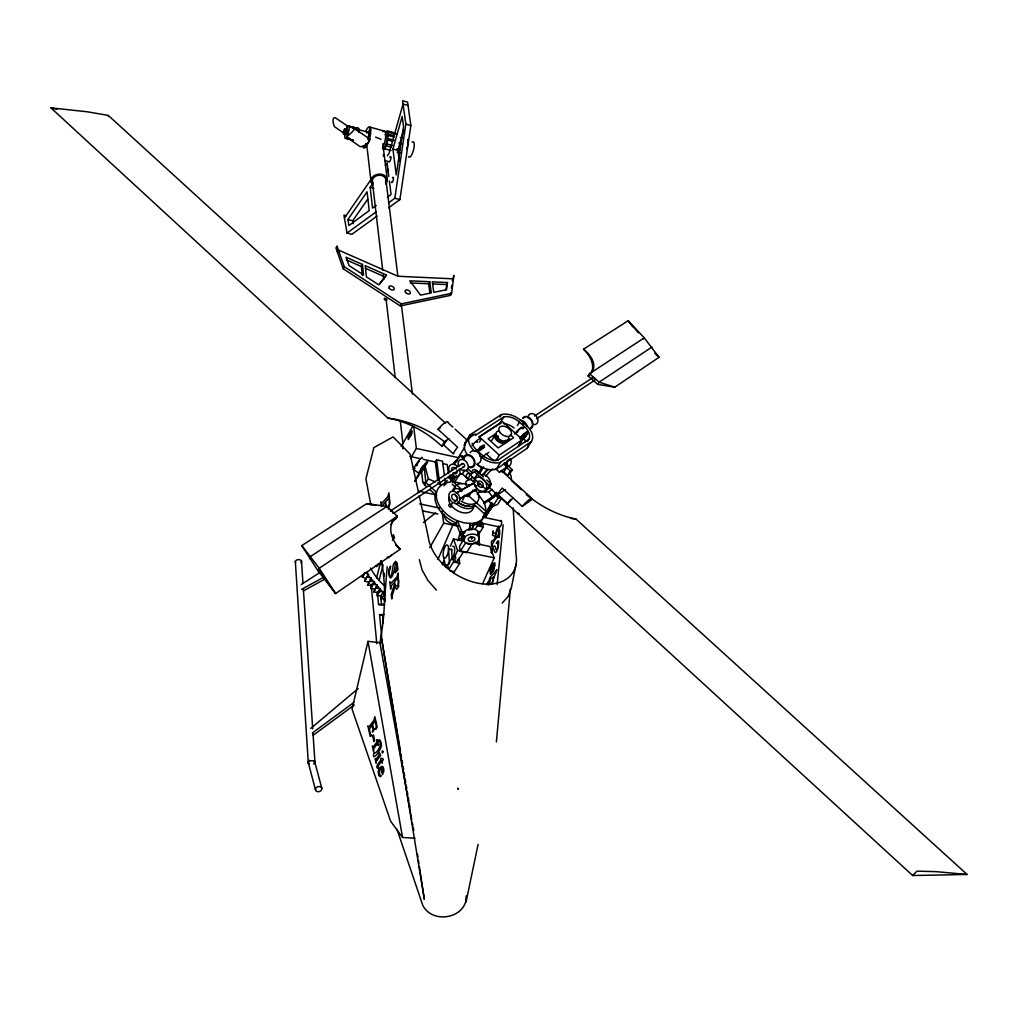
<?xml version="1.0" encoding="UTF-8"?>
<svg xmlns="http://www.w3.org/2000/svg" width="1018" height="1018" viewBox="0 0 1018 1018"><rect width="100%" height="100%" fill="white"/><g stroke="black" fill="none" stroke-linecap="round" stroke-linejoin="round"><path stroke-width="1.5" d="M466.155 899.009L466.219 895.891M488.907 585.096L489.849 580.235L489.162 581.087C489.658 575.475 491.579 576.952 496.924 569.596C495.944 574.127 493.679 575.679 492.483 583.187A8.042 2.341 -75.2 0 1 491.987 584.23M387.171 566.771L384.448 601.091M362.917 145.828L363.731 147.75A10.804 3.016 -75.3 0 0 367.536 144.149A10.804 3.016 -75.3 0 0 370.565 133.791L370.361 127.899A10.804 3.016 -75.3 0 0 365.971 130.749M359.061 132.518L358.603 128.484L347.583 126.067L345.764 129.375M396.944 829.199L422.814 905.435C432.039 923.631 463.406 919.203 466.333 898.869M510.374 589.168L496.377 741.982M108.57 116.599L107.972 115.352L87.281 111.789L50.9 107.844L387.96 418.131A73.716 48.304 34.4 0 1 441.774 446.24L443.746 444.981L446.418 440.489M344.542 134.223L344.975 138.27L353.246 140.166M343.524 133.931C346.451 132.455 344.835 125.354 343.473 131.589C342.837 139.453 352.521 129.019 345.166 128.942M503.185 524.754L497.14 584.51M451.585 293.337L401.372 303.86L344.313 266.741L336.996 245.987L335.965 248.074L343.257 268.816L400.265 305.922L450.452 295.36L451.585 293.337L453.926 275.356L452.501 279.708M450.452 295.36L450.834 292.471M451.394 288.119L451.776 285.218M447.475 282.546L446.508 289.723L433.77 292.37L432.294 281.859L447.475 282.546L445.579 290.308M429.914 489.62L435.284 494.481A26.926 17.777 31.9 0 0 456.064 522.921L461.078 535.862L461.79 535.761L462.236 532.427L457.413 520.771A26.952 17.764 31.8 0 1 436.595 492.305L425.842 482.583L422.763 482.277L421.325 468.407L424.417 468.713L425.371 467.351L422.852 466.066M388.532 202.849L394.819 198.268L405.838 124.132L402.619 100.757L407.569 102.131L410.852 125.519L399.896 199.604L388.52 207.812M380.045 588.404L377.563 592.501L373.759 591.865L376.227 587.755L380.045 588.404L379.561 591.56L377.08 595.657L380.961 595.734L383.455 591.636L379.561 591.56L381.559 590.16M377.08 595.657L377.563 592.501M491.21 552.481C490.93 548.88 495.27 541.627 495.804 549.376C498.184 551.311 499.062 541.347 496.313 543.345C500.398 535.15 498.273 549.173 496.619 551.552C493.73 556.121 493.959 542.034 491.656 551.896A5.777 1.667 -75 0 0 491.478 553.308M469.234 529.309L470.24 523.443A26.952 17.764 31.8 0 0 483.983 502.396L492.419 496.835L496.415 492.343M516.126 564.048L511.354 587.806L508.262 596.319L502.218 603.038M466.053 902.024L478.104 844.304M411.717 819.528L379.905 642.714L368.02 641.327L352.05 709.088L390.645 821.246L402.543 837.458L415.102 838.298M406.64 149.302L407.327 146.579M376.52 578.046L380.948 561.16M379.09 580.158L383.112 564.825M392.91 149.061L402.174 116.472L403.548 126.563L396.244 174.88L392.91 149.061L397.885 150.41L399.285 161.035M397.885 150.41L403.777 129.693M373.759 591.865L377.042 584.93L373.237 584.294L370.768 588.404L374.573 589.04M377.042 584.93L376.227 587.755L378.543 586.661M367.791 584.956L370.259 580.833L374.064 581.469L371.595 585.592L367.791 584.956L371.074 578.008L367.014 577.015L368.541 574.381L364.749 572.93L362.306 577.053L366.086 578.504L364.571 581.138L368.605 582.131M371.074 578.008L370.259 580.833L372.563 579.751M370.768 588.404L371.595 585.592M374.064 581.469L373.237 584.294L375.553 583.199M457.858 540.545L460.645 531.498M486.884 584.854L487.864 581.991M393.126 537.008L393.406 534.654L394.551 537.898L392.414 540.214M437.944 559.467L452.857 525.072M391.039 150.499L384.957 148.857L387.54 141.209L388.1 134.096L394.182 135.763M442.181 564.914L444.064 560.6M450.338 546.208L453.468 539.018L464.081 541.194M454.397 557.584L457.566 550.356L453.468 539.018M482.647 583.632L494.226 557.813L489.862 546.488L473.179 543.065M492.966 505.73L484.81 517.208L491.401 503.274L486.031 514.281M485.955 514.383L491.223 503.452M484.848 517.22L490.969 504.546M363.731 147.75L365.78 143.576M367.829 139.39L370.565 133.791M337.378 252.108L338.421 250.021L397.962 276.26L453.468 278.856L452.348 280.879M343.257 268.816L344.313 266.741M362.344 275.56L361.377 266.525L362.446 264.451L346.018 257.21L348.945 265.482L363.579 275L362.446 264.451M379.498 284.416L386.458 275.025L365.207 265.66L366.416 276.845L378.62 284.786L386.458 275.025M400.265 305.922L401.372 303.86M429.965 293.528L428.616 283.767L429.736 281.731L409.834 280.828L420.536 295.118L431.276 292.891L429.736 281.731M415.968 465.62L419.085 461.281M485.802 513.543L491.058 504.025M480.852 525.173L482.379 522.45M485.433 516.991L489.238 510.171M488.971 487.113L912.65 875.518L967.1 874.475L575.895 518.989A76.019 46.803 37 0 1 526.535 494.608M309.472 558.678L310.821 556.273L386.865 506.455L397.364 516.279A29.7 20.513 36.2 0 0 400.176 549.275L335.571 593.545L317.883 570.614L301.773 545.597L366.798 503.592L386.865 506.455L386.178 507.638M429.761 547.684L443.657 523.15L442.079 511.112M317.883 570.614L319.245 568.222L397.364 516.279L395.977 518.633A29.7 19.711 26.9 0 0 390.874 524.55M401.143 446.533L412.735 426.377M410.89 457.82L416.362 448.429L413.69 426.593M391.701 554.695L390.81 556.006M417.075 464.704L416.502 465.671L416.947 465.175M414.657 480.929L419.072 473.459L422.165 470.189L414.962 481.081M422.203 466.969L424.417 468.713L423.692 469.922L421.49 468.178M424.659 468.56L425.371 467.351L428.387 478.944L424.544 484.759L426.695 486.693M441.774 446.24L444.433 441.748L448.963 438.86M484.873 514.917L491.936 503.007M480.521 525.224L482.125 522.514M485.331 517.106L491.745 506.29M437.765 480.712L435.322 461.968L436.582 459.856L442.512 461.154L444.395 475.202M364.571 581.138L368.541 574.381M485.039 491.898L486.68 489.174M477.175 464.233A17.891 11.453 31.7 0 0 496.211 469.209L526.98 448.404L531.269 441.621A17.662 11.058 31.9 0 0 526.331 425.346L521.356 420.867A17.65 11.045 31.8 0 0 501.352 414.619L470.151 434.737L465.989 441.634A17.879 11.44 31.5 0 0 466.893 454.041M435.284 494.481L438.44 488.016L441.812 484.733A26.952 17.764 31.8 0 1 450.643 482.023M453.595 464.144L455.631 460.772L457.604 459.487M454.282 464.437L459.754 455.377L463.75 459.042M464.45 447.615L460.021 454.944L464.017 458.609M443.912 485.726L447.169 480.369M448.785 477.684L450.414 474.999M450.109 478.498L452.514 474.541M451.725 478.727L453.328 476.08M451.012 480.534L453.455 476.513M451.318 481.259L454.575 475.902M384.919 601.867L384.715 598.686L381.152 598.915L385.326 593.112M452.463 482.367L456.548 475.661M454.55 482.443L459.373 474.541M499.965 416.896L501.352 414.619M478.88 437.18L499.647 423.692L503.834 416.858A14.341 8.984 31.8 0 1 519.473 422.101L524.448 426.58A14.354 8.997 31.9 0 1 528.762 439.369L527.337 441.621M483.397 476.92L476.386 470.507L470.52 474.426L467.771 478.905L462.057 473.65M491.694 440.501L495.906 433.655A6.948 4.39 31.7 0 0 498.476 441.863A6.948 4.39 31.7 0 0 507.206 440.87M469.96 478.536L473.37 481.667L474.744 479.453M479.44 473.701L483.588 466.995L481.641 468.293L474.159 478.549L486.579 489.938L488.525 488.615L491.312 484.161L486.795 480.025M471.207 492.419L468.891 496.148L486.451 511.736L484.224 514.23L485.98 511.889M456.064 522.921L457.413 520.771L463.928 522.807L470.24 523.443M517.36 425.499L519.473 422.101M495.779 460.823L499.329 455.122L522.476 439.636L502.498 421.592L479.147 436.747L499.329 455.122M496.211 469.209L500.487 462.363L531.269 441.621M523.023 428.858L524.448 426.58M486.579 489.938L489.378 485.497L491.312 484.161M460.887 534.577L462.236 532.427L464.895 532.02M521.191 439.763L522.616 437.498M518.442 445.884L521.661 440.756A7.686 1.616 -47.8 0 0 527.782 431.823A7.686 1.616 -47.8 0 0 519.6 438.58M518.2 446.444L522.476 439.636M503.656 472.276L507.002 466.969L503.566 463.852M461.599 539.985L463.292 537.3M447.487 565.27L452.806 556.833L455.911 557.47M464.933 537.606L459.512 546.195L460.225 551.4L466.46 552.672L471.919 544.096L465.659 542.81L460.225 551.4M471.436 529.118L475.151 523.239M490.574 498.896L489.047 501.314L492.928 506.137L497.535 504.534L501.39 498.502M483.843 503.732L491.083 498.973L492.419 496.835L488.742 491.91L479.465 492.088M503.134 471.359L507.664 475.495L510.463 471.079L512.359 469.782L504.394 462.541M448.913 569.266L453.494 562.038L452.806 556.833M512.359 469.782L509.56 474.197L507.664 475.495M475.113 529.322L477.34 525.797L476.997 523.341M480.14 525.186L481.819 522.514M485.192 517.182L492.763 505.195M457.68 560.982L463.584 551.68M472.301 537.937L471.538 539.133L470.698 536.435M492.928 506.137L498.298 497.675L495.372 494.061M483.906 516.266L492.139 503.325M454.066 573.439A6.77 2.456 -78.9 0 0 454.346 571.696L459.703 563.285L459.003 558.093M482.748 523.354L483.283 527.031L478.053 535.252A6.49 2.405 -78.5 0 0 478.053 532.249M591.929 379.294L588.111 375.909L589.524 373.695L644.254 337.849L659.04 357.305L614.796 387.184L597.681 384.371L592.896 380.134A1.629 1.272 56.2 0 0 594.856 379.994A1.629 1.272 56.2 0 0 594.092 377.767A1.629 1.272 56.2 0 0 592.26 378.302M510.794 499.418C506.175 504.686 504.241 507.626 513.276 497.675M597.681 384.371L599.118 382.17L651.991 347.011M388.367 509.369L389.958 503.325L388.901 492.776L387.743 496.784L381.966 503.197L380.847 501.849L381.381 506.519M643.541 338.93L644.254 337.849L628.208 320.734L583.505 349.199A26.023 15.041 27.6 0 1 589.524 373.695L599.118 382.17L614.796 387.184M479.745 525.059L481.501 522.45M485.013 517.22L492.903 505.462M482.876 517.602L492.432 503.63M344.44 218.068L371.239 179.168M387.311 155.83L389.105 153.247L403.064 104.052L408.04 105.439M347.889 219.544L367.091 191.791L369.229 210.586L348.945 225.525L347.889 219.544L352.686 220.779L353.221 223.756M376.253 205.407L372.55 208.13L370.158 187.363L372.83 183.494M385.313 165.463L387.094 162.893L388.787 176.445M352.686 220.779L367.587 199.363M386.687 171.94L388.482 169.37M479.376 524.868L481.183 522.31M423.386 467.847C429.634 458.482 418.678 472.008 421.91 469.642M482.723 517.704L492.776 503.872M362.306 577.053L364.075 574.763M498.807 537.669C501.289 529.602 497.7 522.158 495.741 533.916L493.45 532.987L493.03 530.862L492.534 535.277L495.448 536.359C493.399 543.841 490.447 537.199 491.732 546.704C491.669 543.879 498.4 533.788 498.655 537.326M346.871 129.871L347.532 129.426M478.575 523.977L480.445 521.623M483.27 518.098L493.768 504.966M483.308 517.36L492.966 505.386L483.385 517.169M483.41 517.551L493.285 505.348L483.41 517.335M483.486 517.5L493.526 505.221M491.083 498.973L493.692 497.458L497.687 492.966M381.954 505.921L385.262 502.218L385.682 505.997M310.77 728.417L358.12 688.588M423.412 522.501L435.602 512.894M912.713 875.518L916.938 871.141L936.191 871.663L967.1 874.475M387.362 197.237L391.052 194.514L389.36 180.962M312.386 732.96L353.819 702.471M312.92 735.441L354.315 704.978M346.311 215.727L343.931 215.116L347.062 233.058L375.973 211.998M377.156 216.032L351.884 234.28L347.062 233.058M507.969 503.834L497.993 494.697A10.307 2.074 -47.6 0 1 502.205 488.042L522.259 506.391L532.109 499.38L526.242 494.035M457.642 540.545L464.132 535.964M497.993 494.697L505.45 489.531M450.898 504.483A1.705 1.222 55.9 0 1 450.949 507.091A1.705 1.222 55.9 0 1 448.836 505.132A1.705 1.222 55.9 0 1 450.898 504.483L457.413 500.054M475.851 489.505L459.958 498.769L477.302 489.213L474.083 483.168L456.764 492.788L475.317 482.01M495.359 468.534L499.342 472.174L507.002 466.969M473.37 481.667L475.317 480.356M497.637 460.238L528.762 439.369M476.119 477.238L474.159 478.549L472.517 477.035M521.661 440.756L520.809 441.328A6.872 1.451 -47.8 0 0 527.299 432.854A6.872 1.451 -47.8 0 0 520.72 437.536M392.872 519.994L396.676 517.462M392.172 521.165L395.977 518.633M488.742 491.91L492.432 489.454M393.813 513.174L464.233 466.575M536.575 418.716L594.576 380.338M482.468 456.611L488.92 452.336M506.977 440.361L509.56 438.656M343.181 132.709L334.464 126.665A12.75 4.416 60 0 1 335.087 117.63L347.456 125.99L358.947 128.968L347.583 126.067L358.132 128.421L354.773 128.586M478.32 451.19L484.581 447.067M462.134 463.724L390.327 511.049A1.845 1.298 56.7 0 1 392.872 513.428M534.565 415.993L592.629 377.729M495.906 433.655L488.106 438.758L498.184 447.92L513.645 437.651L510.311 434.635M301.252 584.536L319.563 572.676M475.266 435.348L503.834 416.858M443.746 444.981L453.532 453.952A10.231 2.341 -47.6 0 1 457.578 447.22L437.956 429.278L440.514 427.662M301.57 589.384L323.826 577.13M303.275 591L325.518 578.758M475.686 486.184L480.369 484.237M367.014 577.015L369.559 576.264M477.48 544.236L479.809 543.548L476.004 542.581M364.749 572.93L367.523 572.51M377.347 592.056L378.569 604.539L384.664 604.196M378.569 604.539L384.626 604.946M381.699 636.314L379.574 614.668L384.117 614.478M348.118 138.308C340.33 139.822 354.506 132.378 354.149 128.484L359.189 131.055L348.601 125.761M345.204 130.419L347.774 130.495L344.911 131.78L347.711 131.106L344.695 132.429L347.596 131.767L344.453 133.014L347.431 132.455L344.199 133.485L347.214 133.116L343.715 133.956L346.451 134.478M355.193 128.306L358.132 128.421M410.267 282.94L428.616 283.767M432.701 283.958L446.342 284.569M345.267 129.808L347.762 129.986M345.255 129.311L347.672 129.63M343.384 133.727L346.222 134.63M375.629 137.137L380.999 139.288M379.574 614.668L382.577 615.241L383.353 622.965M449.701 570.767L454.346 571.696M380.452 563.717L381.992 564.023A95.348 34.447 -82.4 0 1 379.905 642.714M453.494 562.038L459.703 563.285M457.566 550.356L494.226 557.813M452.208 558.933L451.623 549.415L448.556 548.791L449.472 563.947M462.236 532.427L464.73 532.936M461.79 535.761L464.284 536.282M461.078 535.862L464.183 536.511M477.34 525.797L483.283 527.031M375.744 505.462L366.798 503.592L369.674 504.394M443.657 523.15L458.978 526.331M419.683 503.885L439.738 508.097M482.926 517.169L501.441 521.063M422.457 510.82L437.88 514.052M477.976 522.425L499.571 526.942M418.5 491.147L436.671 495.002M409.936 456.433L420.396 458.711M423.373 459.36L435.322 461.968M442.728 463.584L447.169 464.552L448.416 473.726M416.362 448.429L459.207 457.833M50.9 107.844L56.919 109.384M370.158 187.363L373.835 188.317M394.819 198.268L399.896 199.604M384.689 160.539L389.181 161.747M397.122 152.153L400.163 152.967M394.081 140.191L387.998 138.537L388.189 140.09L392.757 141.324M398.852 142.978L401.906 143.805M392.935 145.587L386.84 143.945L386.484 145.943L391.052 147.177M397.147 148.819L400.189 149.646M395.671 133.142L388.074 131.067L385.377 132.34L386.369 131.131L392.439 132.785M369.776 127.097L384.664 131.169M396.244 134.325L387.145 131.844L388.443 135.496L394.106 137.036M400.265 137.417L403.306 138.244M358.298 129.553L368.261 132.264M405.838 124.132L410.852 125.519M345.026 128.739L347.342 129.401M350.307 139.224L345.98 137.964L353.475 140.471M348.945 126.245L354.149 128.484L370.17 139.25L369.012 141.718A10.549 5.803 -59.1 0 1 359.71 146.338L346.591 137.201A6.541 1.769 -75.3 0 0 348.754 131.424A6.541 1.769 -75.3 0 0 348.945 126.245L359.15 129.846M344.835 128.713L347.113 129.553M349.276 138.194L346.591 137.201L349.39 138.461M480.203 446.368L483.601 447.716A6.999 1.552 -47.6 0 0 483.385 445.197A6.999 1.552 -47.6 0 0 477.62 450.274M428.387 478.944L435.106 481.845M437.791 483.003L441.812 484.733M346.336 259.895L361.377 266.525M365.564 268.358L385.377 277.087M492.419 496.835L493.692 497.458M424.544 484.759L422.763 482.277M388.265 556.719L389.372 557.546L387.324 557.279M419.072 473.459L413.664 469.489A7.546 0.865 -53.8 0 1 417.698 462.147A7.546 0.865 -53.8 0 1 421.986 458.494M505.908 466.931L510.463 471.079M479.427 447.704L481.654 449.74M486.133 453.824L493.946 460.95M502.179 471.359L532.109 498.655M452.781 427.026L448.187 422.839A10.193 2.456 -47.6 0 0 445.07 422.661A10.193 2.456 -47.6 0 0 437.956 429.278M455.084 429.125L466.575 439.611M512.156 481.183L521.547 489.747M108.302 115.428L445.439 423.068M477.06 464.106L481.641 468.293M474.439 471.805L489.378 485.497M467.898 468.929L472.479 473.115M465.939 470.227L470.52 474.426A3.448 2.52 56.2 0 1 470.609 479.758A3.448 2.52 56.2 0 1 466.308 475.8A3.448 2.52 56.2 0 1 470.52 474.439M448.136 477.035L461.943 489.747M452.196 484.161L455.415 487.138A13.514 8.869 31.8 0 0 452.832 490.943M483.525 513.047L474.846 505.043A13.514 8.869 31.8 0 1 458.253 502.103M395.697 545.063L400.176 549.275A29.7 19.711 26.9 0 1 397.453 546.717M654.803 353.246L659.04 357.305M478.155 494.112L483.983 502.396M309.027 763.856L308.352 762.813A3.207 2.52 -16.9 0 1 309.357 760.268M436.429 590.147L427.954 580.476L422.126 570.067L419.34 559.645M301.773 545.597L319.245 568.222L335.571 593.545L318.558 569.418M638.426 332.861L628.208 320.734L632.776 326.765M509.331 472.199L511.189 476.22L511.456 480.623M314.537 761.12L321.815 788.263A3.27 2.545 -17 0 1 317.629 791.686A3.27 2.545 -17 0 1 316.547 787.423A3.27 2.545 -17 0 1 321.815 788.263M308.352 762.813L315.516 789.993M408.231 140.891L407.862 139.491L408.002 145.472M418.551 492.585L410.114 454.143L393.101 436.926L373.861 447.627L365.907 478.854L370.883 505.183M419.212 495.639L428.273 536.893A48.279 32.347 32.7 0 0 477.442 583.085A48.279 32.347 32.7 0 0 516.088 554.874L513.148 507.842M443.492 556.871L445.655 566.975M381.406 560.931L381.992 564.023M412.277 822.659L412.85 825.789M368.02 641.327L402.543 837.458M400.468 751.08L381.126 635.817L424.328 899.365L419.365 866.483M400.99 754.185L401.512 757.303M402.034 760.421L402.555 763.538M403.077 766.656L403.599 769.773M404.121 772.878L404.642 775.996M405.164 779.114L405.698 782.231M406.22 785.349L406.742 788.454M407.264 791.571L407.785 794.689M408.307 797.807L408.829 800.924M409.351 804.042L409.872 807.147M413.27 827.405L413.792 830.51M417.469 853.962L417.94 857.092M418.411 860.223L418.882 863.353M444.802 478.32L445.642 484.568M436.582 459.856L439.852 484.848M384.74 147.177L384.957 148.857M382.832 143.78L387.234 179.232M385.886 179.448L397.796 275.713M401.308 304.127L412.43 394.081M410.801 432.548L411.081 434.864M410.114 433.732L410.394 436.048M372.384 181.598L382.692 270.05M383.252 274.784L383.799 279.53M386.191 300.068L395.213 377.462M400.367 421.694L402.95 443.81M403.141 448.48L402.861 446.164L402.975 448.76M366.925 146.312L371.036 181.802M424.417 468.713L425.842 482.583M384.053 573.045L384.371 576.137M380.643 595.759L381.572 605.112M371.086 584.192L376.787 643.643M472.67 524.372L472.886 527.451M469.832 525.301L470.151 529.933M301.493 561.147L302.982 583.301M303.402 589.638L312.717 728.888M313.035 733.634L314.944 762.113M295.347 561.567L308.301 763.118M383.455 591.636L383.646 594.817M380.961 595.734L381.152 598.915M479.007 531.256L479.249 545.495M389.729 157.459A2.71 0.789 -75.3 0 1 390.925 157.014A2.71 0.789 -75.3 0 1 390.327 160.488A2.71 0.789 -75.3 0 1 389.029 161.531M392.464 177.756A2.736 0.814 -75.4 0 1 393.457 178.277A2.736 0.814 -75.4 0 1 392.541 181.853A2.736 0.814 -75.4 0 1 391.396 181.955M383.226 154.558A2.71 0.789 -75.3 0 1 383.442 156.263M476.653 489.442A3.372 2.443 55.8 0 1 474.859 491.134M479.389 490.867A6.732 4.899 55.8 0 1 477.073 493.946M480.878 491.338A6.719 4.899 55.8 0 1 479.593 491.63M474.808 451.432A17.93 11.414 31.5 0 1 470.151 434.737M505.641 440.209A5.205 3.283 31.7 0 1 499.685 441.29A5.205 3.283 31.7 0 1 496.542 435.399M522.399 418.334A6.808 5.128 56.4 0 1 531.371 419.569A6.808 5.128 56.4 0 1 530.213 428.896M528.342 444.904A17.611 11.083 31.9 0 1 526.98 448.404M523.786 437.727A14.316 9.009 31.9 0 1 525.301 442.257M499.647 423.692A14.303 8.997 31.8 0 1 500.818 423.501M503.363 423.475A14.303 8.997 31.8 0 1 514.09 427.942M480.98 474.719A7.686 5.624 55.8 0 1 489.709 479.809A7.686 5.624 55.8 0 1 487.52 488.475M484.174 514.904A26.926 17.777 31.9 0 1 470.38 525.53M453.621 482.01A26.952 17.764 31.8 0 1 462.185 483.728M498.553 436.875A5.217 3.283 31.7 0 1 497.942 435.869M458.838 466.6A6.197 4.517 56.5 0 1 462.21 459.436A6.197 4.517 56.5 0 1 468.216 467.606A6.197 4.517 56.5 0 1 460.734 469.183M461.727 464.717A1.769 1.285 56.5 0 1 463.152 463.572A1.769 1.285 56.5 0 1 464.641 465.595A1.769 1.285 56.5 0 1 463.215 466.74M464.793 457.095A6.172 4.517 56.5 0 1 470.876 456.484A6.172 4.517 56.5 0 1 474.248 463.61A6.172 4.517 56.5 0 1 469.323 466.677M484.67 457.667A6.884 4.403 31.7 0 1 483.855 456.319M483.855 474.655A6.846 1.451 -47.6 0 1 488.195 469.502M520.211 420.129A6.833 5.141 56.4 0 1 527.235 426.466M457.515 559.684A1.705 1.158 32.6 0 1 457.069 561.376A1.705 1.158 32.6 0 1 454.855 560.205A1.705 1.158 32.6 0 1 455.682 558.729M387.96 418.131A79.951 53.356 26 0 1 444.433 441.748M463.597 457.298A1.743 1.12 31.3 0 1 462.961 456.7M462.656 456.026A1.743 1.12 31.3 0 1 462.656 455.708M421.554 470.94A7.546 0.853 -53.8 0 1 419.823 470.952A7.546 0.853 -53.8 0 1 427.166 461.536A7.546 0.853 -53.8 0 1 423.87 467.975M452.03 502.052A6.808 4.899 56 0 1 450.478 491.859A6.808 4.899 56 0 1 459.462 496.606A6.808 4.899 56 0 1 454.868 503.541M455.339 500.563A3.398 2.456 56 0 1 451.623 496.237A3.398 2.456 56 0 1 455.797 495.308A3.398 2.456 56 0 1 455.988 500.411M457.12 470.634A3.461 2.507 56.6 0 1 456.179 473.574A3.461 2.507 56.6 0 1 453.048 472.848M451.687 470.583A3.461 2.507 56.6 0 1 452.934 467.516A3.461 2.507 56.6 0 1 456.369 469.031M472.11 445.642A7.826 1.756 -47.6 0 1 479.249 438.923A7.826 1.756 -47.6 0 1 479.567 441.939M464.908 445.502A7.813 1.781 -47.6 0 1 470.392 437.269A7.813 1.781 -47.6 0 1 475.673 435.055M520.72 438.771A3.436 0.725 -47.8 0 1 523.863 435.36A3.436 0.725 -47.8 0 1 524.728 435.857A3.436 0.725 -47.8 0 1 521.738 439.356M517.297 432.281A3.436 0.738 -47.8 0 1 517.92 431.657M515.719 433.032A6.859 1.463 -47.8 0 1 520.427 428.578M521.318 428.082A6.859 1.463 -47.8 0 1 522.272 428.133M473.332 507.664A13.476 8.882 31.8 0 1 464.093 512.881A13.476 8.882 31.8 0 1 451.127 505.335M449.562 502.637A13.476 8.882 31.8 0 1 448.862 497.433M475.151 505.526A13.501 8.882 31.8 0 1 456.039 503.516M452.412 490.956A13.501 8.882 31.8 0 1 454.092 489.302M480.878 523.303A1.629 1.082 32.5 0 1 481.056 525.097A1.629 1.082 32.5 0 1 478.842 524.41A1.629 1.082 32.5 0 1 479.058 522.743M500.487 462.363A17.955 11.44 31.7 0 1 479.885 456.064M497.955 460.06A14.596 9.302 31.7 0 1 481.87 454.753L476.806 450.121A14.583 9.277 31.5 0 1 472.136 443.275M522.438 423.73A3.423 2.57 56.4 0 1 523.137 424.239M523.799 418.004A5.955 4.492 56.4 0 1 524.83 417.431M527.324 417.405A5.955 4.492 56.4 0 1 532.338 424.188M532.172 425.537A5.955 4.492 56.4 0 1 530.887 427.573M528.126 416.375A5.943 4.492 56.4 0 1 533.356 413.881A5.943 4.492 56.4 0 1 537.898 420.014A5.943 4.492 56.4 0 1 534.234 424.633M459.258 469.005A6.91 5.014 56.6 0 1 458.507 476.169A6.91 5.014 56.6 0 1 451.687 475.088M449.574 472.212A6.91 5.014 56.6 0 1 450.325 465.035A6.91 5.014 56.6 0 1 457.133 466.117M464.03 469.692A6.897 5.014 56.6 0 1 459.945 474.375M453.417 463.457A6.897 5.014 56.6 0 1 456.789 461.599M589.74 374.573A26.01 15.766 36.2 0 1 588.111 375.909M583.505 349.199A26.01 15.766 36.2 0 1 591.038 372.97M470.176 452.577A7.037 5.154 56.5 0 1 479.274 453.952A7.037 5.154 56.5 0 1 478.206 463.495M463.61 457.871A7.062 5.154 56.5 0 1 470.138 455.237A7.062 5.154 56.5 0 1 475.024 463.432A7.062 5.154 56.5 0 1 469.336 467.466M472.263 471.118A3.436 2.52 56.2 0 1 474.973 469.667A3.436 2.52 56.2 0 1 477.735 472.759M508.631 437.333A6.948 4.377 31.7 0 1 504.241 441.125A6.948 4.377 31.7 0 1 496.695 436.315A6.948 4.377 31.7 0 1 498.502 430.869M295.627 562.585A3.105 1.998 -4.2 0 1 296.671 560.053A3.105 1.998 -4.2 0 1 300.641 560.116A3.105 1.998 -4.2 0 1 300.972 562.674M309.027 763.996A3.372 1.947 -4.6 0 1 309.472 761.222A3.372 1.947 -4.6 0 1 314.218 761.235A3.372 1.947 -4.6 0 1 313.76 763.996M314.282 760.51A3.207 2.52 -16.9 0 1 314.078 763.093M378.289 563.667A3.207 1.056 -78.7 0 1 377.042 566.364A3.207 1.056 -78.7 0 1 376.087 565.321M456.408 523.761A8.36 5.561 31.9 0 1 447.856 521.534A8.36 5.561 31.9 0 1 444.242 514.357M412.099 142.164A8.042 2.418 -75.1 0 1 413.588 149.824A8.042 2.418 -75.1 0 1 408.434 156.53M370.717 129.859A2.71 0.763 -75.2 0 1 369.305 133.905A2.71 0.763 -75.2 0 1 368.987 131.169A2.71 0.763 -75.2 0 1 370.616 128.993M366.887 133.154A5.395 1.514 -75.3 0 1 368.656 133.002A5.395 1.514 -75.3 0 1 368.071 138.321M385.059 134.796A8.08 2.329 -75.2 0 1 387.018 139.441A8.08 2.329 -75.2 0 1 383.162 149.506M372.715 184.754A8.208 6.35 -6.8 0 1 373.53 176.127A8.208 6.35 -6.8 0 1 384.6 175.503A8.208 6.35 -6.8 0 1 385.669 184.016M382.908 131.666A10.778 3.092 -75.2 0 1 385.707 135.445A10.778 3.092 -75.2 0 1 382.475 148.195M372.868 182.896A6.833 5.294 -6.8 0 1 379.052 175.211A6.833 5.294 -6.8 0 1 385.466 182.197M386.446 298.796A1.451 0.891 28.1 0 1 386.344 300.285A1.451 0.891 28.1 0 1 384.308 299.203A1.451 0.891 28.1 0 1 385.453 298.274M357.903 129.502A5.408 1.489 -75.3 0 1 358.578 129.96M347.1 127.352A7.928 3.258 72.6 0 1 347.456 125.99M468.853 530.213A6.502 2.392 -78.4 0 1 471.856 529.894M382.272 564.926A39.524 27.155 31.9 0 1 381.025 560.803M383.481 584.93A59.286 40.631 31.9 0 1 370.463 568.044M464.666 446.088A6.986 2.278 -51.1 0 1 467.224 439.598A6.986 2.278 -51.1 0 1 473.205 435.182M522.259 506.391A10.345 1.947 -47.6 0 1 529.347 499.571A10.345 1.947 -47.6 0 1 532.109 499.38M519.447 513.594A10.345 1.947 -47.6 0 1 517.971 512.996M508.415 466.308A6.782 5.026 55.9 0 0 510.412 458.634L506.646 461.192A6.795 5.026 55.9 0 1 507.244 465.964M476.742 442.219A3.499 0.789 -47.6 0 1 477.76 442.245M499.342 472.174A10.295 2.138 -47.6 0 1 502.218 472.123M477.264 449.943A7.597 5.586 56.4 0 1 480.394 449.943M483.194 474.108A10.282 2.176 -47.6 0 1 486.566 470.087M452.705 546.259A6.706 2.418 -78.6 0 1 454.69 550.038A6.706 2.418 -78.6 0 1 452.641 557.864M451.623 549.415A6.706 2.405 -78.6 0 1 451.521 551.069M575.895 518.989A70.42 44.817 29 0 1 571.149 518.48M485.675 476.373A10.282 2.163 -47.6 0 1 492.725 468.865M415.128 468.153A7.546 0.865 -53.8 0 1 414.275 469.018M444.853 566.313A6.782 2.443 -78.8 0 1 448.251 568.795M501.619 497.967A7.431 5.014 71 0 1 495.219 494.583M463.534 536.066A7.686 4.988 -8 0 1 470.405 528.953A7.686 4.988 -8 0 1 478.269 534.386M475.457 542.136A6.49 2.405 -78.5 0 1 474.757 542.632M474.948 489.493A13.527 8.869 31.8 0 1 476.806 502.408A13.527 8.869 31.8 0 1 461.51 501.327M457.896 498.362A13.527 8.869 31.8 0 1 454.881 493.959M454.168 488.767A13.527 8.869 31.8 0 1 467.198 484.53M469.54 494.57A3.385 2.214 31.8 0 1 467.962 496.479A3.385 2.214 31.8 0 1 464.526 495.219M453.264 490.587A6.795 4.899 56 0 1 461.892 491.401M463.839 496.135A6.795 4.899 56 0 1 462.541 500.067M514.599 434.062A7.673 1.642 -47.8 0 1 520.491 428.133A7.673 1.642 -47.8 0 1 522.832 428.222M469.323 505.755A10.129 6.655 31.8 0 1 457.973 502.192M463.864 456.866A1.743 1.12 31.3 0 1 463.508 456.586M468.954 485.192A3.398 2.214 31.8 0 1 468.764 484.53M477.569 488.856A6.795 4.428 31.8 0 1 472.581 490.218M466.855 486.553A6.795 4.428 31.8 0 1 468.14 480.178M500.22 520.796A3.296 1.247 -78.3 0 1 501.632 522.094A3.296 1.247 -78.3 0 1 500.512 526.37A3.296 1.247 -78.3 0 1 498.909 525.797M494.519 565.626L493.043 570.474L493.399 565.448L494.035 564.888L494.519 565.626M493.768 577.13C491.172 591.293 485.599 579.14 493.768 577.13M388.787 569.596C389.118 588.137 395.226 570.818 395.264 563.387L396.651 563.972L396.944 566.301L395.099 572.841L397.987 569.8L396.982 562.699L395.48 561.287L393.381 564.328L391.586 574.903L390.467 576.213L389.538 575.221A5.968 2.52 -82.7 0 1 389.283 571.085C391.65 564.685 390.81 564.557 388.787 569.596M383.201 768.908L382.31 772.051L381.33 767.623L382.437 767.19L383.201 768.908M398.522 581.265C398.471 591.942 390.085 581.965 398.114 578.542L398.522 581.265M490.74 569.762L490.93 571.505A5.319 1.54 -75.1 0 0 491.809 571.76L492.737 570.856L493.259 563.361L494.608 562.75A4.568 1.323 -75.1 0 1 494.964 564.239L493.565 570.627L490.574 574.381L489.925 570.831L492.025 564.926L490.74 569.762M498.858 531.167L498.616 533.814C492.597 546.602 497.28 525.097 498.858 531.167M381.037 743.013C381.254 746.092 375.26 755.28 374.039 752.595C370.476 765.281 384.957 744.934 380.567 743.687C379.676 750.202 381.495 735.543 377.793 743.102L378.327 745.52L377.423 743.598L373.81 748.51L373.555 751.538L372.321 745.94L373.25 746.818L377.042 741.918L377.004 739.602L377.411 741.422L379.014 739.857L380.121 740.175L381.037 743.013M376.38 726.279L375.68 729.359L377.169 727.145L374.802 716.596L374.026 720.171L368.86 727.03L367.905 725.923L370.234 736.472L372.232 735.327L370.361 734.334L369.369 729.092L372.181 725.198L373.033 729.613L372.384 732.12L374.802 728.875L373.491 728.621L372.55 724.689L375.286 720.999L376.38 726.279M378.378 772L378.709 775.5L380.477 776.709L381.292 775.78L379.79 775.271L379.447 772.128A4.772 2.138 -84.8 0 1 380.134 769.519L381.025 768.03L382.488 774.622L383.684 771.733A4.085 1.832 -84.7 0 0 383.761 769.214C383.379 763.042 377.703 768.386 378.378 772M457.718 788.288L458.354 789.332L457.718 788.288M389.41 502.319C389.869 508.427 384.473 507.753 385.809 501.607L388.914 498.107L389.41 502.319M383.048 751.653C381.992 756.056 381.635 748.357 383.048 751.653M392.083 596.052L391.777 598.953L391.256 594.308L394.462 584.396L394.259 582.589L391.23 585.859L390.67 589.129L389.83 581.723L390.988 583.212L396.944 577.041L398.14 572.994L398.674 586.584L396.791 589.282L394.908 586.737L392.083 596.052M377.754 766.541L378.505 768.45L377.182 768.005A2.214 0.993 -84.7 0 1 376.965 765.676L381.012 759.683C378.976 756.794 386.509 759.072 381.763 760.917L382.259 763.131L381.394 761.4L377.754 766.541M376.329 761.299L376.151 763.245L375.133 758.652L375.896 759.326L378.34 756.272L379.383 752.824L380.707 755.356L376.329 761.299M411.743 430.907L408.078 437.269L408.358 439.585L412.023 433.223L411.743 430.907M373.517 735.314L372.741 736.345L373.911 741.613L374.688 740.57L373.517 735.314M480.445 521.203L478.473 523.646L480.483 521.191M477.531 483.563A3.448 2.52 55.8 0 0 481.972 487.266A3.448 2.52 55.8 0 0 481.603 481.87A3.448 2.52 55.8 0 0 477.531 483.563M474.019 482.303A7.711 5.624 55.8 0 0 483.652 491.121A7.711 5.624 55.8 0 0 483.474 479.262A7.711 5.624 55.8 0 0 474.019 482.303M469.387 541.054A3.448 2.227 -8 0 0 474.922 539.196A3.448 2.227 -8 0 0 470.291 537.148A3.448 2.227 -8 0 0 469.387 541.054M500.143 432.625A6.973 4.377 31.7 0 0 511.061 435.068A6.973 4.377 31.7 0 0 504.343 426.3A6.973 4.377 31.7 0 0 500.143 432.625M405.533 292.37A2.914 1.756 28.5 0 0 410.178 293.515A2.914 1.756 28.5 0 0 407.467 289.99A2.914 1.756 28.5 0 0 405.533 292.37M389.347 288.387A2.927 1.769 28.2 0 0 394.017 289.545A2.927 1.769 28.2 0 0 391.319 286.007A2.927 1.769 28.2 0 0 389.347 288.387M447.182 555.344A6.706 2.405 -78.6 0 0 447.233 544.948A6.706 2.405 -78.6 0 0 443.148 554.263A6.706 2.405 -78.6 0 0 447.182 555.344M468.026 543.866A7.699 4.988 -8 0 0 479.185 538.268A7.699 4.988 -8 0 0 467.389 535.239A7.699 4.988 -8 0 0 468.026 543.866"/></g></svg>
